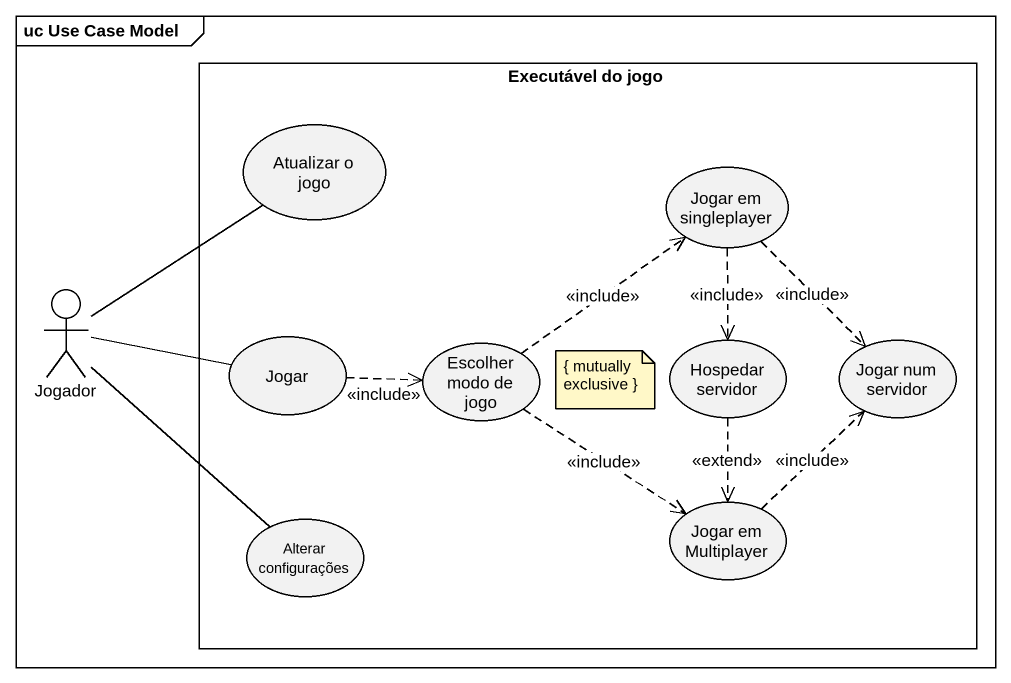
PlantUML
@startuml
mainframe uc Use Case Model
rectangle "Executável do jogo" as Executável_do_jogo {
  usecase "Atualizar o jogo" as Atualizar_o_jogo
  usecase "Jogar em singleplayer" as Jogar_em_singleplayer
  usecase Jogar
  usecase "Escolher modo de jogo" as Escolher_modo_de_jogo
  usecase "Hospedar servidor" as Hospedar_servidor
  usecase "Jogar num servidor" as Jogar_num_servidor
  usecase "Alterar configurações" as Alterar_configurações
  usecase "Jogar em Multiplayer" as Jogar_em_Multiplayer
}
actor Jogador
Jogar_em_singleplayer ..> Hospedar_servidor : <<include>>
Jogar_em_singleplayer ..> Jogar_num_servidor : <<include>>
Jogador -up- Atualizar_o_jogo
Jogador -right- Jogar
Jogador -- Alterar_configurações
Jogar .right.> Escolher_modo_de_jogo : <<include>>
Escolher_modo_de_jogo .up.> Jogar_em_singleplayer : <<include>>
Escolher_modo_de_jogo ..> Jogar_em_Multiplayer : <<include>>
Hospedar_servidor ..> Jogar_em_Multiplayer : <<extend>>
Jogar_em_Multiplayer .up.> Jogar_num_servidor : <<include>>
note as N1
  { mutually exclusive }
end note
@enduml
